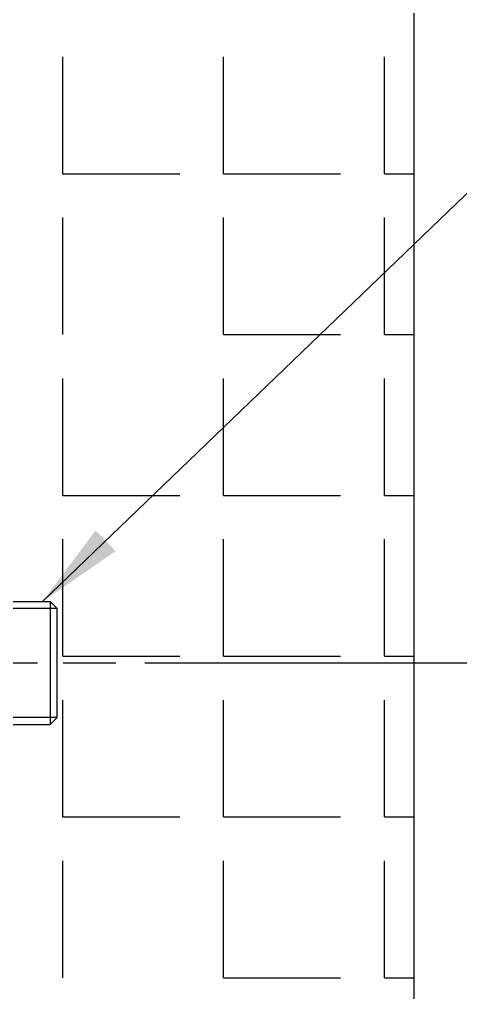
# Model space of a CAD drawing. Extents: x -5791 to -5371, y -4731 to -4434.
# Drawn here: x -5443.94 to -5428.85, y -4580.91 to -4547.63 of the extents above; entities that cross this region are included whole.
import ezdxf

# ---------------------------------------------------------------- set-up
doc = ezdxf.new("R2010")
doc.units = 0
doc.header["$LTSCALE"] = 7
doc.linetypes.add('CENTER', pattern=[2, 1.25, -0.25, 0.25, -0.25])
doc.layers.get('0').update_dxf_attribs({"color": 2, "linetype": 'CONTINUOUS'})
doc.layers.add('AM_VIS', color=7, linetype='CONTINUOUS', lineweight=30)
for name, color, linetype in [('CENTER', 1, 'CENTER'), ('D', 2, 'CONTINUOUS'), ('DWG', 7, 'CONTINUOUS'), ('HT', 3, 'CONTINUOUS')]:
    doc.layers.add(name, color=color, linetype=linetype)
doc.styles.add('GHS', font='ROMANS.shx', dxfattribs={"bigfont": 'GHS.shx'})
doc.dimstyles.new('STANDARD$7', dxfattribs={"dimtxt": 3.5, "dimasz": 3, "dimexe": 1, "dimexo": 1, "dimgap": 1, "dimtad": 3, "dimdec": 4, "dimzin": 0, "dimdsep": 46, "dimtxsty": 'GHS', "dimcen": 1, "dimclrd": 2, "dimclre": 256, "dimclrt": 2, "dimadec": 4, "dimazin": 0, "dimtfac": 1, "dimtdec": 4, "dimtmove": 2, "dimatfit": 2, "dimfxl": 1, "dimtolj": 1, "dimtzin": 0, "dimlwd": -1, "dimlwe": -1, "dimarcsym": 0})

# ---------------------------------------------------------------- blocks, each defined once
blk = doc.blocks.new('A$C09467778')
for p, q in [((32.694, 27.499), (29.897, 27.499)), ((32.694, 23.773), (29.897, 23.773))]:
    blk.add_line(p, q)
at = {"layer": 'AM_VIS'}
for p, q in [((29.897, 27.736), (32.457, 27.736)), ((32.697, 27.496), (32.457, 27.736)), ((32.457, 27.736), (32.457, 23.536)), ((32.697, 23.776), (32.697, 27.496)), ((32.697, 23.776), (32.457, 23.536)), ((29.897, 23.536), (32.457, 23.536))]:
    blk.add_line(p, q, dxfattribs=at)
at = {"layer": 'CENTER', "ltscale": 0.5}
blk.add_line((25.897, 25.636), (34.697, 25.636), dxfattribs=at)

msp = doc.modelspace()

# ---------------------------------------------------------------- linework, layer by layer
msp.add_line((-5439.64556, -4569.63686), (-5403.52751, -4569.63686))
at = {"layer": 'HT', "ltscale": 0.5}
for p, q in [((-5430.44556, -4677.27185), (-5430.44556, -4518.87185)), ((-5442.45757, -4552.90445), (-5442.45757, -4548.90445)), ((-5436.95757, -4552.90445), (-5436.95757, -4548.90445)), ((-5431.45757, -4552.90445), (-5431.45757, -4548.90445)), ((-5442.45757, -4552.90445), (-5438.45757, -4552.90445)), ((-5436.95757, -4552.90445), (-5432.95757, -4552.90445)), ((-5431.45757, -4552.90445), (-5430.44556, -4552.90445)), ((-5442.45757, -4558.40445), (-5442.45757, -4554.40445)), ((-5436.95757, -4558.40445), (-5436.95757, -4554.40445)), ((-5431.45757, -4558.40445), (-5431.45757, -4554.40445)), ((-5436.95757, -4558.40445), (-5432.95757, -4558.40445)), ((-5431.45757, -4558.40445), (-5430.44556, -4558.40445)), ((-5442.45757, -4563.90445), (-5442.45757, -4559.90445)), ((-5436.95757, -4563.90445), (-5436.95757, -4559.90445)), ((-5431.45757, -4563.90445), (-5431.45757, -4559.90445)), ((-5442.45757, -4563.90445), (-5438.45757, -4563.90445)), ((-5436.95757, -4563.90445), (-5432.95757, -4563.90445)), ((-5431.45757, -4563.90445), (-5430.44556, -4563.90445)), ((-5442.45757, -4569.40445), (-5442.45757, -4565.40445)), ((-5436.95757, -4569.40445), (-5436.95757, -4565.40445)), ((-5431.45757, -4569.40445), (-5431.45757, -4565.40445)), ((-5442.45757, -4569.40445), (-5438.45757, -4569.40445)), ((-5436.95757, -4569.40445), (-5432.95757, -4569.40445)), ((-5431.45757, -4569.40445), (-5430.44556, -4569.40445)), ((-5442.45757, -4574.90445), (-5442.45757, -4570.90445)), ((-5436.95757, -4574.90445), (-5436.95757, -4570.90445)), ((-5431.45757, -4574.90445), (-5431.45757, -4570.90445)), ((-5442.45757, -4574.90445), (-5438.45757, -4574.90445)), ((-5436.95757, -4574.90445), (-5432.95757, -4574.90445)), ((-5431.45757, -4574.90445), (-5430.44556, -4574.90445)), ((-5442.45757, -4580.40445), (-5442.45757, -4576.40445)), ((-5436.95757, -4580.40445), (-5436.95757, -4576.40445)), ((-5431.45757, -4580.40445), (-5431.45757, -4576.40445)), ((-5436.95757, -4580.40445), (-5432.95757, -4580.40445)), ((-5431.45757, -4580.40445), (-5430.44556, -4580.40445))]:
    msp.add_line(p, q, dxfattribs=at)

# ---------------------------------------------------------------- block references
at = {"layer": 'DWG'}
msp.add_blockref('A$C09467778', (-5475.34243, -4595.27297), dxfattribs=at)

# ---------------------------------------------------------------- leaders
at = {"layer": 'D'}
msp.add_leader([(-5443.15234, -4567.53686), (-5427.80724, -4552.77235), (-5386.94741, -4552.77235)], dimstyle='STANDARD$7', override={"dimscale": 1, "dimtad": 0}, dxfattribs=at)

doc.saveas('drawing.dxf')
